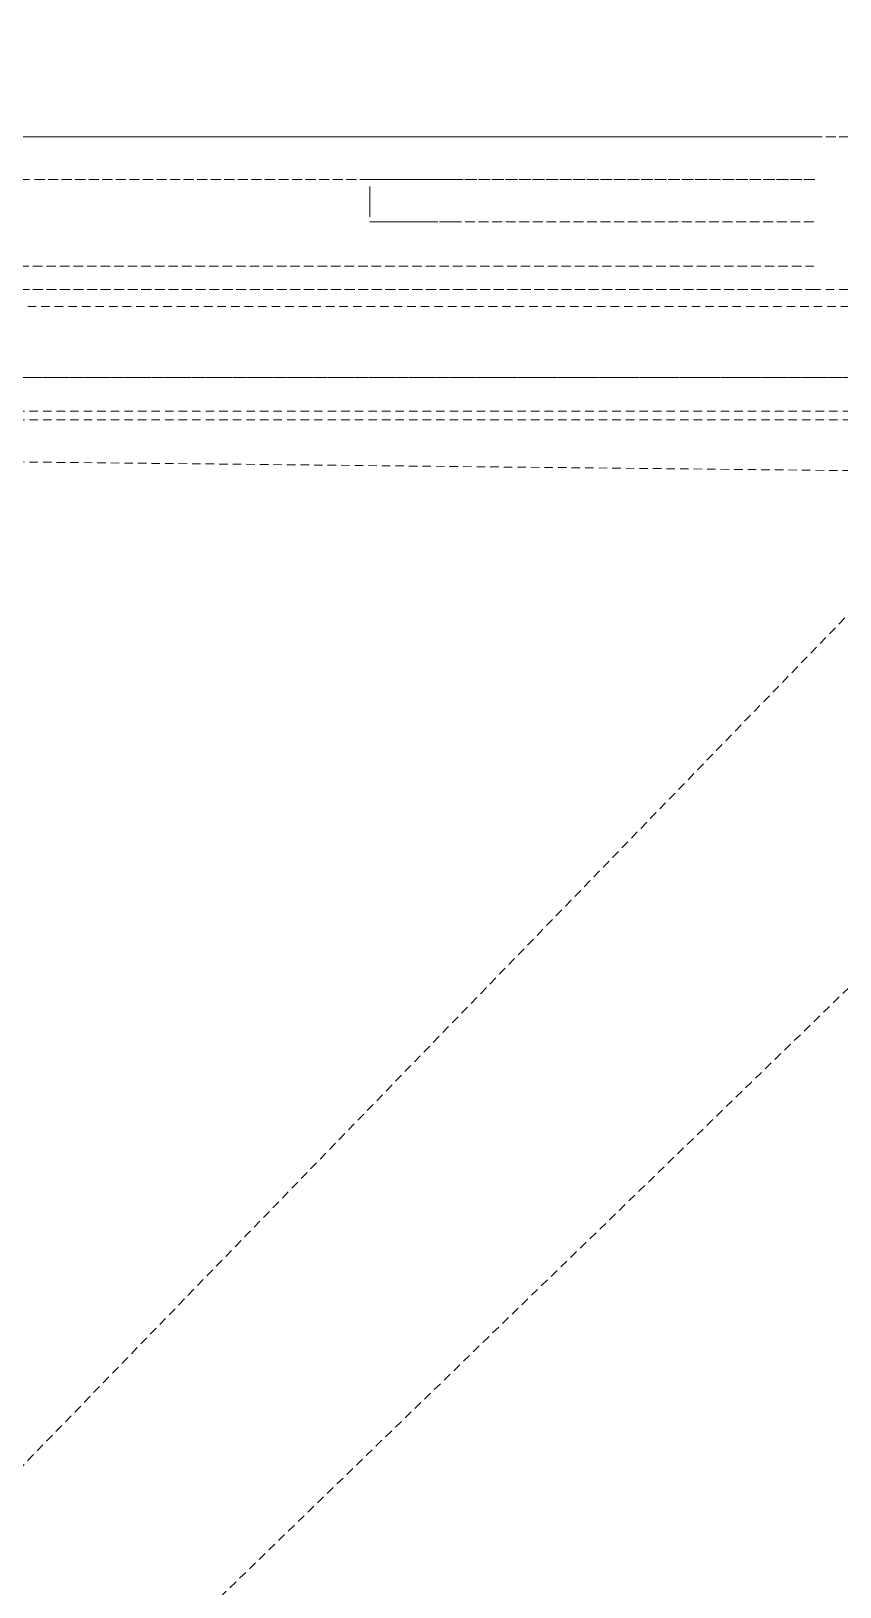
# Model space of a CAD drawing. Header units: millimetres. Extents: x -10915 to 60194, y -32941 to 46712.
# Drawn here: x 7948.1 to 8043.6, y 8924.4 to 9108.1 of the extents above; entities that cross this region are included whole.
import ezdxf

# ---------------------------------------------------------------- set-up
doc = ezdxf.new("R2010")
doc.units = ezdxf.units.MM
doc.linetypes.add('200_ШТРИХ_ш1п0_6_', pattern=[1.6, 1, -0.6])
doc.layers.add('Перекрытие штриховка', color=7, linetype='Continuous', lineweight=18)
doc.layers.add('Сантехника', color=7, linetype='Continuous', lineweight=18)

# ---------------------------------------------------------------- blocks, each defined once
blk = doc.blocks.new('Reece_Tap_Wolfen_Drinking-Fountain - 10 L_Stainless Steel-V82-План полов 2-го этажа')
at = {"layer": 'Сантехника', "linetype": '200_ШТРИХ_ш1п0_6_'}
for p, q in [((-155, 134), (-155, -134)), ((61.95, -43.63), (-94.5, 117.74)), ((-121.62, -93.79), (-121.62, 115.75)), ((-117.38, -93.79), (-115.44, 92.77)), ((-115.44, 92.77), (43.88, -61.7))]:
    blk.add_line(p, q, dxfattribs=at)
at = {"layer": 'Сантехника', "color": 253, "linetype": '200_ШТРИХ_ш1п0_6_', "true_color": 0xa3a3a3}
for p, q in [((-135, -134), (-135, 134)), ((-135, -134), (-135, 134)), ((-155, 78), (-155, 72)), ((-155, 78), (-155, 72)), ((-155, 72.4), (-155, -72.4)), ((-149.99, 72.53), (-149.99, 29.63)), ((-149.99, 20), (-149.99, 72.53)), ((-139.73, -72.47), (-139.73, 72.4)), ((-137, -72.4), (-137, 72.4)), ((-149.99, 22.98), (-149.99, 29.63)), ((-149.99, 20), (-149.99, 22.98)), ((-149.99, 20), (-149.99, -20)), ((-145.56, 20), (-149.14, 20))]:
    blk.add_line(p, q, dxfattribs=at)
at = {"layer": 'Сантехника', "color": 251, "linetype": '200_ШТРИХ_ш1п0_6_', "true_color": 0x666666}
for p, q in [((-126.62, 115.75), (-126.62, -93.79)), ((-126.62, -93.79), (-126.62, 115.75)), ((-155, -110), (-155, 110)), ((-155, 110), (-155, -110)), ((-122.62, -93.79), (-122.62, 106.48)), ((-122.62, -93.79), (-122.62, 106.48)), ((-137, 78), (-137, 72)), ((-137, 78), (-137, 72)), ((-149.99, -72.4), (-149.99, 72.53)), ((-139.73, 72.4), (-139.73, -72.47)), ((-137, 72.4), (-137, -72.4))]:
    blk.add_line(p, q, dxfattribs=at)
at = {"layer": 'Сантехника', "color": 7, "linetype": '200_ШТРИХ_ш1п0_6_', "true_color": 0xfdfdfd}
for p, q in [((-149.99, 20), (-149.99, 72.53)), ((-149.99, 72.53), (-149.99, 29.63)), ((-149.99, 72.53), (-149.99, 29.63)), ((-149.99, 20), (-149.99, 72.53)), ((-149.99, 72.53), (-149.99, 29.63)), ((-149.99, 20), (-149.99, 72.53)), ((-149.99, 72.53), (-149.99, 29.63)), ((-149.99, 20), (-149.99, 72.53)), ((-149.99, 72.53), (-149.99, 29.63)), ((-149.99, 20), (-149.99, 72.53)), ((-149.99, 72.53), (-149.99, 29.63)), ((-149.99, 20), (-149.99, 72.53)), ((-149.99, 72.53), (-149.99, 29.63)), ((-149.99, 20), (-149.99, 72.53)), ((-149.99, 72.53), (-149.99, 29.63)), ((-149.99, 20), (-149.99, 72.53)), ((-149.99, 72.53), (-149.99, 20)), ((-145, 72.4), (-145, 20)), ((-145, 29.63), (-145, 72.4)), ((-145, 72.4), (-145, 20)), ((-145, 29.63), (-145, 72.4)), ((-145, 72.4), (-145, 20)), ((-145, 29.63), (-145, 72.4)), ((-145, 72.4), (-145, 20)), ((-145, 29.63), (-145, 72.4)), ((-145, 72.4), (-145, 20)), ((-145, 29.63), (-145, 72.4)), ((-145, 72.4), (-145, 20)), ((-145, 29.63), (-145, 72.4)), ((-145, 72.4), (-145, 20)), ((-145, 29.63), (-145, 72.4)), ((-145, 72.4), (-145, 20)), ((-145, 29.63), (-145, 72.4)), ((-145, 72.4), (-145, 20)), ((-145, 29.63), (-145, 72.4)), ((-149.99, 22.98), (-149.99, 29.63)), ((-149.99, 25), (-149.99, 29.63)), ((-149.99, 20), (-149.99, 29.63)), ((-149.99, 21.28), (-149.99, 29.63)), ((-149.99, 20), (-149.99, 29.63)), ((-149.99, 20), (-149.99, 29.63)), ((-149.99, 27.26), (-149.99, 29.63)), ((-149.99, 20), (-149.99, 29.63)), ((-145, 29.63), (-145, 20)), ((-145, 29.63), (-145, 20)), ((-145, 29.63), (-145, 20)), ((-145, 29.63), (-145, 20)), ((-145, 29.63), (-145, 22.98)), ((-145, 29.63), (-145, 27.26)), ((-145, 29.63), (-145, 20)), ((-145, 29.63), (-145, 20)), ((-145, 29.63), (-145, 20)), ((-149.99, 22.98), (-149.99, 27.26)), ((-145, 27.26), (-145, 20)), ((-149.99, 20), (-149.99, 25)), ((-149.99, 20), (-149.99, 22.98)), ((-149.99, 20), (-149.99, 22.98)), ((-145, 22.98), (-145, 20)), ((-149.99, 20), (-149.99, 21.28)), ((-149.14, 20), (-145.56, 20)), ((-145.56, 20), (-149.14, 20)), ((-145.56, 20), (-149.14, 20)), ((-145.56, 20), (-149.14, 20)), ((-145.56, 20), (-149.14, 20)), ((-145.56, 20), (-149.14, 20)), ((-145.56, 20), (-149.14, 20)), ((-145.56, 20), (-149.14, 20))]:
    blk.add_line(p, q, dxfattribs=at)
at = {"layer": 'Сантехника', "color": 7, "linetype": '200_ШТРИХ_ш1п0_6_', "true_color": 0xfcfcfc}
for p, q in [((-149.99, 72.53), (-149.99, 29.63)), ((-149.99, 20), (-149.99, 72.53)), ((-145, 72.4), (-145, 20)), ((-145, 29.63), (-145, 72.4)), ((-149.99, 27.26), (-149.99, 29.63)), ((-145, 29.63), (-145, 20)), ((-149.99, 25), (-149.99, 27.26)), ((-149.99, 22.98), (-149.99, 25)), ((-149.99, 20), (-149.99, 22.98)), ((-145.56, 20), (-149.14, 20))]:
    blk.add_line(p, q, dxfattribs=at)
at = {"layer": 'Сантехника', "color": 7, "linetype": '200_ШТРИХ_ш1п0_6_', "true_color": 0xfafafa}
for p, q in [((-149.99, 72.53), (-149.99, 29.63)), ((-149.99, 20), (-149.99, 72.53)), ((-145, 72.4), (-145, 20)), ((-145, 29.63), (-145, 72.4)), ((-149.99, 20), (-149.99, 29.63)), ((-145, 29.63), (-145, 27.26)), ((-145, 27.26), (-145, 20)), ((-145.56, 20), (-149.14, 20))]:
    blk.add_line(p, q, dxfattribs=at)
at = {"layer": 'Сантехника', "color": 7, "linetype": '200_ШТРИХ_ш1п0_6_', "true_color": 0xf7f7f7}
for p, q in [((-149.99, 72.53), (-149.99, 29.63)), ((-149.99, 20), (-149.99, 72.53)), ((-145, 72.4), (-145, 20)), ((-145, 29.63), (-145, 72.4)), ((-149.99, 20), (-149.99, 29.63)), ((-145, 29.63), (-145, 20)), ((-145.56, 20), (-149.14, 20))]:
    blk.add_line(p, q, dxfattribs=at)
at = {"layer": 'Сантехника', "color": 7, "linetype": '200_ШТРИХ_ш1п0_6_', "true_color": 0xf2f2f2}
for p, q in [((-149.99, 72.53), (-149.99, 29.63)), ((-149.99, 20), (-149.99, 72.53)), ((-145, 72.4), (-145, 20)), ((-145, 29.63), (-145, 72.4)), ((-149.99, 21.28), (-149.99, 29.63)), ((-145, 29.63), (-145, 20)), ((-149.99, 20), (-149.99, 21.28)), ((-145.56, 20), (-149.14, 20))]:
    blk.add_line(p, q, dxfattribs=at)
at = {"layer": 'Сантехника', "color": 254, "linetype": '200_ШТРИХ_ш1п0_6_', "true_color": 0xeaeaea}
for p, q in [((-149.99, 72.53), (-149.99, 29.63)), ((-149.99, 20), (-149.99, 72.53)), ((-145, 72.4), (-145, 20)), ((-145, 29.63), (-145, 72.4)), ((-149.99, 20), (-149.99, 29.63)), ((-145, 29.63), (-145, 20)), ((-145.56, 20), (-149.14, 20))]:
    blk.add_line(p, q, dxfattribs=at)
at = {"layer": 'Сантехника', "color": 254, "linetype": '200_ШТРИХ_ш1п0_6_', "true_color": 0xdddddd}
for p, q in [((-149.99, 72.53), (-149.99, 29.63)), ((-149.99, 20), (-149.99, 72.53)), ((-145, 72.4), (-145, 20)), ((-145, 29.63), (-145, 72.4)), ((-149.99, 22.98), (-149.99, 29.63)), ((-145, 29.63), (-145, 27.26)), ((-145, 27.26), (-145, 25)), ((-145, 25), (-145, 22.98)), ((-149.99, 20), (-149.99, 22.98)), ((-145, 22.98), (-145, 20)), ((-145.56, 20), (-149.14, 20))]:
    blk.add_line(p, q, dxfattribs=at)
at = {"layer": 'Сантехника', "color": 9, "linetype": '200_ШТРИХ_ш1п0_6_', "true_color": 0xc7c7c7}
for p, q in [((-149.99, 72.53), (-149.99, 29.63)), ((-149.99, 20), (-149.99, 72.53)), ((-145, 72.4), (-145, 20)), ((-145, 29.63), (-145, 72.4)), ((-149.99, 27.26), (-149.99, 29.63)), ((-145, 29.63), (-145, 25)), ((-149.99, 20), (-149.99, 27.26)), ((-145, 25), (-145, 21.28)), ((-145, 21.28), (-145, 20)), ((-145.56, 20), (-149.14, 20))]:
    blk.add_line(p, q, dxfattribs=at)

msp = doc.modelspace()

# ---------------------------------------------------------------- hatches: boundary and pattern name
at = {"layer": 'Перекрытие штриховка', "lineweight": 9, "true_color": 0x787878}
h = msp.add_hatch(dxfattribs=at)
h.set_pattern_fill('FP_81', color=8, style=0, pattern_type=2)
h.set_pattern_definition([(0, (7602.2, 10285.6), (0, 500), []), (90, (7602.2, 10285.6), (-500, 3e-14), [])])
h.paths.add_polyline_path([(7818.267, 8794.61), (7818.716, 8795.354), (7818.045, 8795.354)])
h.paths.add_polyline_path([(7822.066, 9090.474), (7823.355, 9089.555), (7823.098, 9090.781), (7822.098, 9090.483)])
h.paths.add_polyline_path([(8117.929, 9086.675), (8117.48, 9085.93), (8118.151, 9085.93)])
h.paths.add_polyline_path([(8114.13, 8790.811), (8112.841, 8791.73), (8110.985, 8789.875), (8114.098, 8790.802)])
h.paths.add_polyline_path([(17360.972, 8727.642), (18069, 8727.642), (17356.472, 9139.021), (17360.972, 9146.815), (17352.312, 9151.815), (17378.312, 9196.848), (17369.652, 9201.848), (17374.152, 9209.642), (18201.206, 8732.142), (18198.608, 8727.642), (18284, 8727.642), (18284, 8769.642), (21580.032, 8769.642), (21580.032, 8759.642), (24190.565, 8759.642), (24190.565, 8772.642), (21435, 8772.642), (21435, 8782.642), (24190.565, 8782.642), (24190.565, 9747.026), (24207.565, 9747.026), (24207.565, 9797.026), (23407.565, 9797.026), (23407.565, 9847.026), (24207.565, 9847.026), (24207.565, 11522.026), (23232.565, 11522.026), (23232.565, 11572.026), (24207.565, 11572.026), (24207.565, 11622.026), (24190.565, 11622.026), (24190.565, 12377.026), (24165.565, 12377.026), (24165.565, 12573.451), (22069.437, 12573.451), (22069.437, 12529.451), (22067.437, 12529.451), (22067.437, 12527.451), (21542.437, 12527.451), (21542.437, 12529.451), (21540.437, 12529.451), (21540.437, 12573.451), (16419.443, 12573.451), (16419.443, 12525.45), (16417.443, 12525.45), (16417.443, 12523.45), (15414.461, 12523.45), (15414.461, 12525.45), (15412.461, 12525.45), (15412.461, 12697.769), (10590, 12710.504), (10590, 12722.464), (10580, 12721.771), (10579.304, 12712.214), (10577, 12710.098), (10577, 12703.114), (10575, 12702.531), (10575, 12701.119), (10577, 12701.114), (10577, 12199.078), (10575, 12199.078), (10575, 12197.078), (10075, 12197.078), (10075, 12249.078), (9943.127, 12249.078), (9224.135, 11834.155), (9220.966, 11839.644), (9230.925, 11845.394), (9217.425, 11868.776), (9227.385, 11874.526), (9224.216, 11880.202), (9863.127, 12249.078), (9045, 12249.078), (9045, 12197.078), (7506.078, 12197.078), (7506.078, 12194.078), (9045, 12194.078), (9045, 12184.078), (7506.078, 12184.078), (7506.078, 12033.264), (7389.915, 12033.264), (7390.918, 8940), (7585.598, 8940), (7585.598, 8785.642), (7834.098, 8786.324), (7820.531, 8791.248), (7815.33, 8800.283), (7815.017, 8801.453), (7813.812, 8803.963), (7813.098, 8830.642), (7813.779, 9074.642), (7819.722, 9088.895), (7828.257, 9093.305), (7828.598, 9093.439), (7831.098, 9094.924), (7960.737, 9095.642), (8102.098, 9094.961), (8115.665, 9090.037), (8120.866, 9081.001), (8121.179, 9079.832), (8122.379, 9077.637), (8123.144, 9037.639), (8133.168, 9037.639), (8133.168, 9024.649), (8123.144, 9024.649), (8122.416, 8806.642), (8116.474, 8792.39), (8108.264, 8787.913), (8107.598, 8787.846), (8105.991, 8786.372), (8114.13, 8785.642), (8375.598, 8785.642), (8375.598, 8793.642), (13538.198, 8793.642), (13538.198, 8783.642), (8375.598, 8783.642), (8375.598, 8769.642), (13538.198, 8769.642), (13538.198, 8727.642), (13623.59, 8727.642), (13621.249, 8732.291), (13997.713, 8949.642), (14002.213, 8941.848), (14011.436, 8945.874), (14036.873, 8901.815), (14045.533, 8906.815), (14050.033, 8899.021), (13753.198, 8727.642), (14843.198, 8727.642), (14130.67, 9139.021), (14135.17, 9146.815), (14126.509, 9151.815), (14152.509, 9196.848), (14143.849, 9201.848), (14148.349, 9209.642), (14975.403, 8732.142), (14972.805, 8727.642), (15058.198, 8727.642), (15058.198, 8769.642), (16764, 8769.642), (16764, 8727.642), (16849.392, 8727.642), (16846.794, 8732.142), (17223.515, 8949.642), (17228.015, 8941.848), (17237.238, 8945.874), (17262.676, 8901.815), (17271.336, 8906.815), (17275.836, 8899.021), (16979, 8727.642), (17356.472, 8727.642)])
h.paths.add_polyline_path([(18188.046, 8727.642), (18191, 8727.642), (18188.046, 8729.348), (18187.061, 8727.642)])
h.paths.add_polyline_path([(16860.939, 8727.642), (16859.954, 8729.348), (16857, 8727.642), (16859.954, 8727.642)])
h.paths.add_polyline_path([(14961.258, 8727.642), (14965.198, 8727.642), (14962.243, 8729.348)])
h.paths.add_polyline_path([(13631.198, 8727.642), (13635.137, 8727.642), (13634.152, 8729.348)])
h.paths.add_polyline_path([(21580.032, 8747.642), (21580.032, 8757.642), (21435, 8757.642), (21435, 8747.642)])
h.paths.add_polyline_path([(21429, 8783.642), (18284, 8783.642), (18284, 8793.642), (21429, 8793.642)])
h.paths.add_polyline_path([(15968.452, 8783.642), (15058.198, 8783.642), (15058.198, 8793.642), (16764, 8793.642), (16764, 8783.642), (16046.878, 8783.642)])
h.paths.add_polyline_path([(7575.598, 8785.642), (7575.598, 8930), (7389.915, 8930), (7390.628, 8927), (7570.598, 8927), (7570.598, 8925), (7572.598, 8925), (7572.598, 8785.642)])
h.paths.add_polyline_path([(7832.38, 8800.911), (7833.204, 8802.074), (7831.822, 8800.911)])
h.paths.add_polyline_path([(8104.472, 8800.911), (8105.098, 8802.204), (8104.432, 8803.642), (8102.805, 8802.851), (8103.81, 8800.911)])
h.paths.add_polyline_path([(7833.232, 9077.642), (7833.391, 9078.433), (7832.094, 9079.081), (7831.098, 9078.52), (7832.729, 9077.642)])
h.paths.add_polyline_path([(7493.078, 12197.078), (7493.078, 12199.078), (7491.078, 12199.078)])
h.paths.add_polyline_path([(7491.078, 12043.264), (7496.078, 12043.264), (7496.078, 12197.078), (7493.078, 12197.078), (7493.078, 12058.264), (7491.078, 12058.264), (7491.078, 12056.264), (7389.915, 12056.264), (7389.915, 12043.264), (7481.078, 12043.264)])
h.paths.add_polyline_path([(10486.777, 12184.078), (10075, 12184.078), (10075, 12194.078), (10580, 12194.078), (10580, 12710.491), (10590, 12710.214), (10590, 12184.078), (10489.589, 12184.078)])
h.paths.add_polyline_path([(20261.628, 12585.451), (21540.437, 12585.451), (21540.437, 12681.636), (16419.443, 12695.118), (16419.443, 12585.451), (18167.86, 12585.451)])
h.paths.add_polyline_path([(23925.724, 12585.451), (24165.565, 12585.451), (24165.565, 12674.725), (22069.437, 12680.243), (22069.437, 12585.451), (23878.56, 12585.451)])
h.paths.add_polyline_path([(21831.955, 12585.451), (22017.437, 12585.451), (22017.437, 12680.38), (21592.437, 12681.499), (21592.437, 12585.451)])
h.paths.add_polyline_path([(10580, 12710.491), (10577.048, 12710.53), (10580, 12712.214), (10580, 12710.504)])

# ---------------------------------------------------------------- block references
at = {"layer": 'Сантехника', "color": 253, "linetype": '200_ШТРИХ_ш1п0_6_', "true_color": 0xa3a3a3, "rotation": 269.9999999999997}
msp.add_blockref('Reece_Tap_Wolfen_Drinking-Fountain - 10 L_Stainless Steel-V82-План полов 2-го этажа', (7968.098, 8940.642), dxfattribs=at)

doc.saveas('drawing.dxf')
